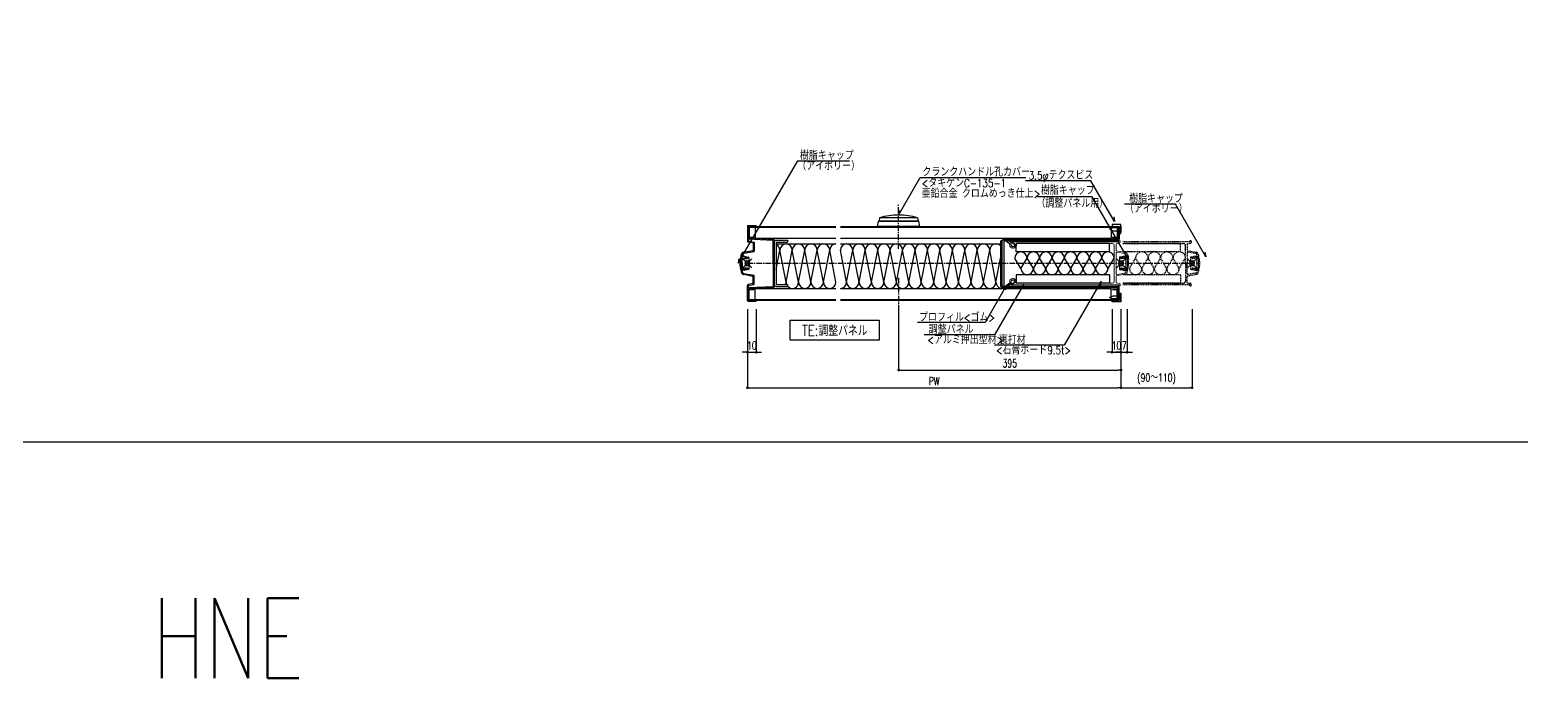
# Model space of a CAD drawing. Extents: x -275225 to 47266, y -41063 to 95295.
# Drawn here: x -228727 to -227050, y -17535 to -16806 of the extents above; entities that cross this region are included whole.
import ezdxf
from ezdxf.enums import TextEntityAlignment as Align

# ---------------------------------------------------------------- set-up
doc = ezdxf.new("R2010")
doc.units = 0
doc.header["$LTSCALE"] = 0.2
doc.header["$PDMODE"] = 99
doc.header["$PDSIZE"] = 5
doc.linetypes.add('CENTER', pattern=[50.8, 31.75, -6.35, 6.35, -6.35])
doc.linetypes.add('HIDDEN', pattern=[9.525, 6.35, -3.175])
for name, color, linetype in [('_P18_製品', 4, 'Continuous'), ('_P18_製品寸法', 9, 'Continuous'), ('_図面枠', 7, 'Continuous'), ('_基準', 1, 'CENTER'), ('_文字', 3, 'Continuous'), ('_製品寸法', 9, 'Continuous'), ('樹脂', 6, 'Continuous')]:
    doc.layers.add(name, color=color, linetype=linetype)
doc.layers.add('_ポイント', color=1, linetype='Continuous', plot=False)
doc.styles.add('OKAMURA', font='SIMPLEX.shx', dxfattribs={"width": 0.7, "bigfont": 'BIGFONT.shx'})
doc.dimstyles.new('OKAMURA-003', dxfattribs={"dimscale": 3, "dimtxt": 3, "dimasz": 1, "dimexe": 0, "dimexo": 3, "dimgap": 1, "dimtad": 1, "dimdec": 3, "dimdsep": 46, "dimtxsty": 'OKAMURA', "dimblk1": 'DOT', "dimblk2": 'DOT', "dimsah": 1, "dimcen": 0, "dimclrd": 9, "dimclre": 9, "dimclrt": 3, "dimadec": 0, "dimazin": 0, "dimtfac": 1, "dimtdec": 3, "dimtix": 1, "dimtmove": 2, "dimatfit": 3, "dimldrblk": 'NONE', "dimfxl": 0, "dimtolj": 1, "dimarcsym": 0})

# ---------------------------------------------------------------- blocks, each defined once
blk = doc.blocks.new('_DOT')
at = {"color": 0, "linetype": 'ByBlock'}
blk.add_line((-0.5, 0), (-1, 0), dxfattribs=at)
at = {"color": 0, "linetype": 'ByBlock', "const_width": 0.5}
blk.add_lwpolyline([(-0.25, 0, 1), (0.25, 0, 1)], format="xyb", close=True, dxfattribs=at)
blk = doc.blocks.new('*D490')
at = {"layer": '_製品寸法', "color": 9, "lineweight": -2, "transparency": 16777216}
for p, q in [((0, -51.5), (0, -100)), ((10, -51.5), (10, -100)), ((-3, -100), (-6, -100)), ((0, -100), (10, -100)), ((13, -100), (16, -100))]:
    blk.add_line(p, q, dxfattribs=at)
at = {"layer": 'Defpoints', "color": 0, "transparency": 16777216}
for p in [(0, -42.5), (10, -42.5), (10, -100)]:
    blk.add_point(p, dxfattribs=at)
at = {"layer": '_製品寸法', "color": 9, "lineweight": -2, "transparency": 16777216, "xscale": 3, "yscale": 3, "zscale": 3}
blk.add_blockref('_DOT', (0, -100), dxfattribs=at)
at = {"layer": '_製品寸法', "color": 9, "lineweight": -2, "transparency": 16777216, "xscale": 3, "yscale": 3, "zscale": 3, "rotation": 180}
blk.add_blockref('_DOT', (10, -100), dxfattribs=at)
at = {"layer": '_製品寸法', "color": 3, "transparency": 16777216, "insert": (5, -92.5), "char_height": 9, "attachment_point": 5, "style": 'OKAMURA'}
blk.add_mtext('\\A1;10', dxfattribs=at)
blk = doc.blocks.new('_None')
blk = doc.blocks.new('*D491')
at = {"layer": '_製品寸法', "color": 9, "lineweight": -2, "transparency": 16777216}
for p, q in [((0, -51.5), (0, -140)), ((420, -51.5), (420, -140)), ((3, -140), (417, -140))]:
    blk.add_line(p, q, dxfattribs=at)
at = {"layer": 'Defpoints', "color": 0, "transparency": 16777216}
for p in [(0, -42.5), (420, -42.5), (420, -140)]:
    blk.add_point(p, dxfattribs=at)
at = {"layer": '_製品寸法', "color": 9, "lineweight": -2, "transparency": 16777216, "xscale": 3, "yscale": 3, "zscale": 3, "rotation": 180}
blk.add_blockref('_DOT', (0, -140), dxfattribs=at)
at = {"layer": '_製品寸法', "color": 9, "lineweight": -2, "transparency": 16777216, "xscale": 3, "yscale": 3, "zscale": 3}
blk.add_blockref('_DOT', (420, -140), dxfattribs=at)
at = {"layer": '_製品寸法', "color": 3, "transparency": 16777216, "insert": (210, -132.5), "char_height": 9, "attachment_point": 5, "style": 'OKAMURA'}
blk.add_mtext('\\A1;PW', dxfattribs=at)
blk = doc.blocks.new('*D492')
at = {"layer": '_製品寸法', "color": 9, "lineweight": -2, "transparency": 16777216}
for p, q in [((420, -51.5), (420, -140)), ((500, -51.5), (500, -140)), ((423, -140), (497, -140))]:
    blk.add_line(p, q, dxfattribs=at)
at = {"layer": 'Defpoints', "color": 0, "transparency": 16777216}
for p in [(420, -42.5), (500, -42.5), (500, -140)]:
    blk.add_point(p, dxfattribs=at)
at = {"layer": '_製品寸法', "color": 9, "lineweight": -2, "transparency": 16777216, "xscale": 3, "yscale": 3, "zscale": 3, "rotation": 180}
blk.add_blockref('_DOT', (420, -140), dxfattribs=at)
at = {"layer": '_製品寸法', "color": 9, "lineweight": -2, "transparency": 16777216, "xscale": 3, "yscale": 3, "zscale": 3}
blk.add_blockref('_DOT', (500, -140), dxfattribs=at)
at = {"layer": '_製品寸法', "color": 3, "transparency": 16777216, "insert": (460, -130.1), "char_height": 9, "attachment_point": 5, "style": 'OKAMURA'}
blk.add_mtext('\\A1;(90～110)', dxfattribs=at)
blk = doc.blocks.new('*D493')
at = {"layer": '_製品寸法', "color": 9, "lineweight": -2, "transparency": 16777216}
for p, q in [((170, -51.5), (170, -120)), ((420, -51.5), (420, -120)), ((173, -120), (417, -120))]:
    blk.add_line(p, q, dxfattribs=at)
at = {"layer": 'Defpoints', "color": 0, "transparency": 16777216}
for p in [(170, -42.5), (420, -42.5), (420, -120)]:
    blk.add_point(p, dxfattribs=at)
at = {"layer": '_製品寸法', "color": 9, "lineweight": -2, "transparency": 16777216, "xscale": 3, "yscale": 3, "zscale": 3, "rotation": 180}
blk.add_blockref('_DOT', (170, -120), dxfattribs=at)
at = {"layer": '_製品寸法', "color": 9, "lineweight": -2, "transparency": 16777216, "xscale": 3, "yscale": 3, "zscale": 3}
blk.add_blockref('_DOT', (420, -120), dxfattribs=at)
at = {"layer": '_製品寸法', "color": 3, "transparency": 16777216, "insert": (295, -112.5), "char_height": 9, "attachment_point": 5, "style": 'OKAMURA'}
blk.add_mtext('\\A1;395', dxfattribs=at)
blk = doc.blocks.new('*D494')
at = {"layer": '_製品寸法', "color": 9, "lineweight": -2, "transparency": 16777216}
for p, q in [((410, -51.5), (410, -100)), ((420, -51.5), (420, -100)), ((407, -100), (404, -100)), ((410, -100), (420, -100)), ((423, -100), (426, -100))]:
    blk.add_line(p, q, dxfattribs=at)
at = {"layer": 'Defpoints', "color": 0, "transparency": 16777216}
for p in [(410, -42.5), (420, -42.5), (420, -100)]:
    blk.add_point(p, dxfattribs=at)
at = {"layer": '_製品寸法', "color": 9, "lineweight": -2, "transparency": 16777216, "xscale": 3, "yscale": 3, "zscale": 3}
blk.add_blockref('_DOT', (410, -100), dxfattribs=at)
at = {"layer": '_製品寸法', "color": 9, "lineweight": -2, "transparency": 16777216, "xscale": 3, "yscale": 3, "zscale": 3, "rotation": 180}
blk.add_blockref('_DOT', (420, -100), dxfattribs=at)
at = {"layer": '_製品寸法', "color": 3, "transparency": 16777216, "insert": (415, -92.5), "char_height": 9, "attachment_point": 5, "style": 'OKAMURA'}
blk.add_mtext('\\A1;10', dxfattribs=at)
blk = doc.blocks.new('*D495')
at = {"layer": '_製品寸法', "color": 9, "lineweight": -2, "transparency": 16777216}
for p, q in [((420, -51.5), (420, -100)), ((427, -51.5), (427, -100)), ((417, -100), (414, -100)), ((420, -100), (427, -100)), ((430, -100), (433, -100))]:
    blk.add_line(p, q, dxfattribs=at)
at = {"layer": 'Defpoints', "color": 0, "transparency": 16777216}
for p in [(420, -42.5), (427, -42.5), (427, -100)]:
    blk.add_point(p, dxfattribs=at)
at = {"layer": '_製品寸法', "color": 9, "lineweight": -2, "transparency": 16777216, "xscale": 3, "yscale": 3, "zscale": 3}
blk.add_blockref('_DOT', (420, -100), dxfattribs=at)
at = {"layer": '_製品寸法', "color": 9, "lineweight": -2, "transparency": 16777216, "xscale": 3, "yscale": 3, "zscale": 3, "rotation": 180}
blk.add_blockref('_DOT', (427, -100), dxfattribs=at)
at = {"layer": '_製品寸法', "color": 3, "transparency": 16777216, "insert": (423.5, -92.5), "char_height": 9, "attachment_point": 5, "style": 'OKAMURA'}
blk.add_mtext('\\A1;7', dxfattribs=at)
blk = doc.blocks.new('SS_BASE_TE_826_SAU')
blk.add_line((0, 0), (0, 0))
at = {"layer": '_P18_製品'}
for p, q in [((148.6, 51.3), (148, 47.8)), ((191.4, 51.3), (148.6, 51.3)), ((191.4, 51.3), (192, 47.8)), ((0, 42), (0.5, 42.5)), ((0, 42), (0, 24.8)), ((0.5, 42.5), (9.7, 42.5)), ((1.2, 41), (1.2, 28.8)), ((1.2, 40.7), (1.2, 29.4)), ((9.7, 41.3), (1.5, 41.3)), ((1.8, 41.3), (99.5, 41.3)), ((1.8, 40.7), (1.8, 29.4)), ((1.8, 40.7), (99.5, 40.7)), ((8.7, 40.7), (8.7, 28.2)), ((10, 42.2), (10, 41.6)), ((104.5, 41.3), (415.8, 41.3)), ((104.5, 40.7), (415.8, 40.7)), ((147.1, 47.3), (146, 41.3)), ((194, 41.3), (146, 41.3)), ((147.1, 47.3), (192.9, 47.3)), ((148, 47.8), (192, 47.8)), ((148, 47.3), (148, 47.8)), ((192, 47.3), (192, 47.8)), ((194, 41.3), (192.9, 47.3)), ((408.9, 40.7), (408.9, 28.2)), ((420, 43.5), (410, 43.5)), ((410, 43.5), (410, 41.5)), ((410, 41.5), (418, 41.5)), ((415.8, 40.7), (415.8, 29.4)), ((416.4, 40.7), (416.4, 29.4)), ((416.4, 40.5), (416.4, 27.2)), ((416.4, 40.5), (418, 40.5)), ((418, 40.3), (420, 42.3)), ((418, 33.5), (418, 41.5)), ((418, 40.5), (418, 27.2)), ((418, 36.3), (420, 34.3)), ((420, 33.5), (420, 43.5)), ((0, 27.4), (28.5, 26.1)), ((6.3, 22.9), (0.8, 23.9)), ((1.2, 27), (1.2, 25.3)), ((1.4, 25), (7.5, 23.9)), ((1.5, 28.5), (29.7, 27.3)), ((1.8, 29.4), (7.2, 29.4)), ((1.8, 28.8), (7.2, 28.8)), ((6.5, 22.6), (6.5, 14.6)), ((7.2, 29.4), (7.2, 28.8)), ((7.7, 23.6), (7.7, 13.6)), ((8.7, 28.2), (99.5, 28.2)), ((11, 28.1), (11, 26.9)), ((28.8, 0), (28.8, 25.8)), ((30, 0.3), (30, 27)), ((30, 23.7), (30, -23.7)), ((32.3, 26), (45, 26)), ((32.3, 23.7), (45, 23.7)), ((32.3, 23.7), (32.3, -23.7)), ((45, 26), (45, 23.7)), ((104.5, 28.2), (408.9, 28.2)), ((285, -25.7), (285, 25.4)), ((286.6, 25.4), (285, 25.4)), ((286.6, -25.7), (286.6, 25.6)), ((288.2, 27.2), (416.4, 27.2)), ((288.2, 25.6), (416.4, 25.6)), ((288.2, 25.6), (288.2, -25.7)), ((289.6, 26.2), (296.3, 21.1)), ((297.4, 22.7), (290.3, 27.2)), ((302, 22.2), (302, 19.8)), ((302, 12.8), (302, 22.2)), ((407, 22.2), (302, 22.2)), ((407, 12.8), (407, 22.2)), ((410.4, 29.4), (410.4, 28.8)), ((410.4, 29.4), (415.8, 29.4)), ((410.4, 28.8), (415.8, 28.8)), ((418, 33.5), (420, 33.5)), ((-7, 0.3), (-7, 9.5)), ((-6.7, 0), (-7, 0.3)), ((-6.7, 0), (-7, -0.3)), ((-5.8, 0), (-5.8, 9.5)), ((-5.8, 0), (-5.8, -9.5)), ((-4.5, 12.4), (6.3, 14.3)), ((-4.3, 11.3), (7.5, 13.3)), ((28.8, 0), (28.8, -25.8)), ((29.7, 0), (30, 0.3)), ((29.7, 0), (30, -0.3)), ((407, 12.8), (302, 12.8)), ((-7, -0.3), (-7, -9.5)), ((-4.5, -12.4), (6.3, -14.3)), ((-4.3, -11.3), (7.5, -13.3)), ((6.5, -22.6), (6.5, -14.6)), ((7.7, -23.6), (7.7, -13.6)), ((30, -0.3), (30, -27)), ((302, -12.8), (302, -22.2)), ((407, -12.8), (302, -12.8)), ((407, -12.8), (407, -22.2)), ((0, -42), (0, -24.8)), ((0, -27.4), (28.5, -26.1)), ((6.3, -22.9), (0.8, -23.9)), ((1.2, -27), (1.2, -25.3)), ((1.2, -41), (1.2, -28.8)), ((1.2, -40.7), (1.2, -29.4)), ((1.4, -25), (7.5, -23.9)), ((1.5, -28.5), (29.7, -27.3)), ((1.8, -28.8), (7.2, -28.8)), ((1.8, -40.7), (1.8, -29.4)), ((1.8, -29.4), (7.2, -29.4)), ((7.2, -29.4), (7.2, -28.8)), ((8.7, -40.7), (8.7, -28.2)), ((8.7, -28.2), (99.5, -28.2)), ((11, -26.9), (11, -28.1)), ((32.3, -23.7), (45, -23.7)), ((32.3, -26), (45, -26)), ((45, -23.7), (45, -26)), ((104.5, -28.2), (408.9, -28.2)), ((286.6, -25.7), (416.4, -25.7)), ((416.4, -27.3), (286.6, -27.3)), ((289.6, -26.2), (296.3, -21.1)), ((297.4, -22.7), (290.3, -27.2)), ((302, -22.2), (302, -19.8)), ((407, -22.2), (302, -22.2)), ((408.9, -40.7), (408.9, -28.2)), ((410.4, -29.4), (410.4, -28.8)), ((410.4, -28.8), (415.8, -28.8)), ((410.4, -29.4), (415.8, -29.4)), ((415.8, -40.7), (415.8, -29.4)), ((416.4, -40.5), (416.4, -27.3)), ((416.4, -40.7), (416.4, -29.4)), ((418, -40.5), (418, -27.3)), ((418, -33.5), (420, -33.5)), ((418, -33.5), (418, -41.5)), ((420, -33.5), (420, -43.5)), ((0, -42), (0.5, -42.5)), ((0.5, -42.5), (9.7, -42.5)), ((9.7, -41.3), (1.5, -41.3)), ((1.8, -40.7), (99.5, -40.7)), ((1.8, -41.3), (99.5, -41.3)), ((10, -42.2), (10, -41.6)), ((104.5, -40.7), (415.8, -40.7)), ((104.5, -41.3), (415.8, -41.3)), ((410, -41.5), (418, -41.5)), ((410, -43.5), (410, -41.5)), ((420, -43.5), (410, -43.5)), ((416.4, -40.5), (418, -40.5)), ((418, -36.3), (420, -34.3)), ((418, -40.3), (420, -42.3))]:
    blk.add_line(p, q, dxfattribs=at)
at = {"layer": '_P18_製品', "color": 6}
for p, q in [((32.3, 21.8), (99.5, 21.8)), ((104.5, 21.8), (285, 21.8)), ((32.3, -6.8), (36.5, 14.8)), ((43.5, -21.2), (36.5, 14.8)), ((43.5, -21.2), (50.5, 14.8)), ((57.5, -21.2), (50.5, 14.8)), ((57.5, -21.2), (64.5, 14.8)), ((71.5, -21.2), (64.5, 14.8)), ((71.5, -21.2), (78.5, 14.8)), ((85.5, -21.2), (78.5, 14.8)), ((85.5, -21.2), (92.5, 14.8)), ((99.5, -21.2), (92.5, 14.8)), ((111.5, -21.2), (104.5, 14.8)), ((111.5, -21.2), (118.5, 14.8)), ((125.5, -21.2), (118.5, 14.8)), ((125.5, -21.2), (132.5, 14.8)), ((139.5, -21.2), (132.5, 14.8)), ((139.5, -21.2), (146.5, 14.8)), ((153.5, -21.2), (146.5, 14.8)), ((153.5, -21.2), (160.5, 14.8)), ((167.5, -21.2), (160.5, 14.8)), ((167.5, -21.2), (174.5, 14.8)), ((181.5, -21.2), (174.5, 14.8)), ((181.5, -21.2), (188.5, 14.8)), ((195.5, -21.2), (188.5, 14.8)), ((195.5, -21.2), (202.5, 14.8)), ((209.5, -21.2), (202.5, 14.8)), ((209.5, -21.2), (216.5, 14.8)), ((223.5, -21.2), (216.5, 14.8)), ((223.5, -21.2), (230.5, 14.8)), ((237.5, -21.2), (230.5, 14.8)), ((237.5, -21.2), (244.5, 14.8)), ((251.5, -21.2), (244.5, 14.8)), ((251.5, -21.2), (258.5, 14.8)), ((265.5, -21.2), (258.5, 14.8)), ((265.5, -21.2), (272.5, 14.8)), ((279.5, -21.2), (272.5, 14.8)), ((279.5, -21.2), (285, 7.1)), ((307.5, -5.8), (300.5, 5.8)), ((307.5, -5.8), (314.5, 5.8)), ((321.5, -5.8), (314.5, 5.8)), ((321.5, -5.8), (328.5, 5.8)), ((335.5, -5.8), (328.5, 5.8)), ((335.5, -5.8), (342.5, 5.8)), ((349.5, -5.8), (342.5, 5.8)), ((349.5, -5.8), (356.5, 5.8)), ((363.5, -5.8), (356.5, 5.8)), ((363.5, -5.8), (370.5, 5.8)), ((377.5, -5.8), (370.5, 5.8)), ((377.5, -5.8), (384.5, 5.8)), ((391.5, -5.8), (384.5, 5.8)), ((391.5, -5.8), (398.5, 5.8)), ((405.5, -5.8), (398.5, 5.8)), ((405.5, -5.8), (412.5, 5.8))]:
    blk.add_line(p, q, dxfattribs=at)
at = {"layer": '_P18_製品', "lineweight": 15}
for p, q in [((295, 20.2), (295, 20.2)), ((295.7, 21), (295.7, 21)), ((296.5, 20.2), (296.5, 20.2)), ((297, 23.5), (297, 23.5)), ((297.7, 22.8), (299, 22.8)), ((298, 24.2), (417.2, 24.2)), ((298, 18.8), (299, 18.8)), ((298, 17.2), (299, 17.2)), ((300.5, 20.2), (300.5, 21.2)), ((302, 22.2), (410.5, 22.2)), ((302, 20.2), (302, 22.2)), ((412.5, 20.2), (412.5, -20.2)), ((414.5, 22), (418.2, 22.6)), ((414.5, 22), (414.5, 14.2)), ((417.5, 24.9), (417.5, 24.5)), ((417.8, 25.2), (418.7, 25.2)), ((419, 24.9), (419, 23.6)), ((414.5, 0.3), (414.2, 0)), ((414.2, 0), (414.5, -0.3)), ((424.5, 12.4), (414.5, 14.2)), ((414.5, 11.5), (414.5, 0.3)), ((424.3, 11), (415.7, 12.5)), ((425.5, -9.5), (425.5, 9.5)), ((426.7, 0), (427, 0.3)), ((426.7, 0), (427, -0.3)), ((427, 9.5), (427, 0.3)), ((414.5, -0.3), (414.5, -11.5)), ((424.5, -12.4), (414.5, -14.2)), ((414.5, -22), (414.5, -14.2)), ((415.7, -12.5), (424.3, -11)), ((427, -9.5), (427, -0.3)), ((295, -20.2), (295, -20.2)), ((295.7, -21), (295.7, -21)), ((296.5, -20.2), (296.5, -20.2)), ((297, -23.5), (297, -23.5)), ((297.7, -22.8), (299, -22.8)), ((297.7, -24.2), (417.2, -24.2)), ((298, -17.2), (299, -17.2)), ((298, -18.8), (299, -18.8)), ((300.5, -20.2), (300.5, -21.2)), ((302, -20.2), (302, -22.2)), ((302, -22.2), (410.5, -22.2)), ((414.5, -22), (418.2, -22.6)), ((417.5, -25), (417.5, -24.6)), ((417.8, -25.2), (418.7, -25.2)), ((419, -25), (419, -23.6))]:
    blk.add_line(p, q, dxfattribs=at)
at = {"layer": '_P18_製品', "color": 6, "linetype": 'HIDDEN'}
for p, q in [((497.2, 24.2), (422, 24.2)), ((422, 22.2), (490.5, 22.2)), ((487, 22.2), (422, 22.2)), ((487, 12.8), (487, 22.2)), ((492.5, 0), (492.5, 20.2)), ((494.5, 22), (498.2, 22.6)), ((494.5, 22), (494.5, 14.3)), ((497.5, 24.9), (497.5, 24.5)), ((498.7, 25.2), (497.8, 25.2)), ((499, 24.9), (499, 23.6)), ((487, 12.8), (422, 12.8)), ((429.5, -5.8), (436.5, 5.8)), ((443.5, -5.8), (436.5, 5.8)), ((443.5, -5.8), (450.5, 5.8)), ((457.5, -5.8), (450.5, 5.8)), ((457.5, -5.8), (464.5, 5.8)), ((471.5, -5.8), (464.5, 5.8)), ((471.5, -5.8), (478.5, 5.8)), ((485.5, -5.8), (478.5, 5.8)), ((485.5, -5.8), (492.5, 5.8)), ((492.5, 0), (492.5, -20.2)), ((494.5, 14.2), (504.5, 12.4)), ((494.5, 11.5), (494.5, 0.3)), ((504.3, 11), (495.7, 12.5)), ((498.3, 6.5), (498.3, -6.5)), ((500, 7), (498.8, 7)), ((503.8, 8.1), (500, 7)), ((503.8, 7.4), (500, 6.3)), ((500, 6.3), (500, 7)), ((500, 5.9), (500, 6.3)), ((507, 5.4), (500.5, 5.4)), ((503.8, 8.1), (505.4, 8.1)), ((503.8, 7.4), (505.4, 7.4)), ((505.4, 8.1), (505.4, 7.6)), ((505.4, 7.6), (505.4, 6.9)), ((505.4, 7.6), (506.2, 7.6)), ((505.4, 6.9), (506.2, 6.9)), ((505.5, 0), (505.5, 9.5)), ((506.2, 7.6), (506.2, 7.1)), ((506.2, 7.1), (506.2, 6.4)), ((506.2, 7.1), (506.5, 7.1)), ((506.2, 6.4), (506.5, 6.4)), ((506.5, 7.1), (506.5, 5.4)), ((507, 9.5), (507, -9.5)), ((507, 0.3), (507, 8.3)), ((487, -12.8), (422, -12.8)), ((487, -12.8), (487, -22.2)), ((494.5, -11.5), (494.5, -0.3)), ((494.5, -14.2), (504.5, -12.4)), ((494.5, -22), (494.5, -14.3)), ((504.3, -11), (495.7, -12.5)), ((498.8, -7), (500, -7)), ((500, -5.9), (500, -6.3)), ((500, -6.3), (500, -7)), ((500, -6.3), (503.8, -7.4)), ((500, -7), (503.8, -8.1)), ((500.5, -5.4), (507, -5.4)), ((503.8, -6.9), (504.6, -6.9)), ((503.8, -7.6), (503.8, -6.9)), ((503.8, -7.6), (504.6, -7.6)), ((503.8, -8.1), (503.8, -7.6)), ((504.6, -6.4), (506.5, -6.4)), ((504.6, -6.4), (504.6, -7.1)), ((504.6, -7.1), (506.5, -7.1)), ((504.6, -7.6), (504.6, -7.1)), ((505.5, 0), (505.5, -9.5)), ((506.5, -7.1), (506.5, -5.4)), ((507, -0.3), (507, -8.4)), ((487, -22.2), (422, -22.2)), ((422, -22.2), (490.5, -22.2)), ((497.2, -24.2), (422, -24.2)), ((494.5, -22), (498.2, -22.6)), ((497.5, -25), (497.5, -24.6)), ((498.7, -25.2), (497.8, -25.2)), ((499, -25), (499, -23.6))]:
    blk.add_line(p, q, dxfattribs=at)
at = {"layer": '_P18_製品', "color": 6, "linetype": 'HIDDEN', "lineweight": 15}
for p, q in [((494.5, 0.3), (494.2, 0)), ((494.2, 0), (494.5, -0.3)), ((506.7, 0), (507, 0.3)), ((506.7, 0), (507, -0.3))]:
    blk.add_line(p, q, dxfattribs=at)
at = {"layer": '_P18_製品', "color": 6}
for points in [[(418, 36.5), (418, 40), (411.2, 40), (407, 38.3), (411.2, 36.5)], [(419.7, 34.8), (419.7, 41.8), (418, 40), (418, 36.5)], [(419.7, 41.8), (419.7, 34.8), (420, 34.8), (420, 41.8)], [(418, -36.6), (418, -40.1), (411.2, -40.1), (407, -38.3), (411.2, -36.6)], [(419.7, -34.8), (419.7, -41.8), (418, -40.1), (418, -36.6)], [(419.7, -41.8), (419.7, -34.8), (420, -34.8), (420, -41.8)]]:
    blk.add_lwpolyline(points, close=True, dxfattribs=at)
at = {"layer": '_P18_製品'}
for centre, radius, start, end in [((170, -23.4), 77.7, 74.0271, 105.9728), ((1.5, 41), 0.3, 89.9989, 180.0003), ((1.8, 40.7), 0.6, 89.9994, 180.0002), ((9.7, 42.2), 0.3, 359.9978, 89.9885), ((9.7, 41.6), 0.3, 269.9991, 0.0044), ((415.8, 40.7), 0.6, 360, 90.0001), ((1, 24.8), 1, 179.9972, 260.0014), ((1.8, 29.4), 0.6, 180, 270), ((1.5, 28.8), 0.3, 179.9998, 267.492), ((1.5, 27), 0.3, 87.492, 179.9999), ((1.5, 25.3), 0.3, 179.9999, 259.9999), ((6.2, 22.6), 0.3, 0.0079, 79.9936), ((7.4, 23.6), 0.3, 0, 79.9999), ((28.5, 25.8), 0.3, 0, 87.492), ((29.7, 27), 0.3, 359.9999, 87.492), ((32.3, 23.7), 2.3, 90, 180), ((288.2, 25.6), 1.6, 90, 180), ((290, 26.7), 0.6, 55.0004, 235.0004), ((296, 20.7), 0.5, 1.6298, 53.193), ((298.5, 20.8), 2, 181.6299, 108.3705), ((297.7, 23.5), 0.75, 90, 270), ((297.7, 23.1), 0.5, 236.81, 288.3719), ((415.8, 29.4), 0.6, 270, 0), ((416.4, 27.2), 1.6, 270, 0), ((-4, 9.5), 3, 100, 180), ((-4, 9.5), 1.8, 100, 180), ((6.2, 14.6), 0.3, 280.0035, 359.9997), ((7.4, 13.6), 0.3, 280.0001, 0), ((-4, -9.5), 3, 180, 260), ((-4, -9.5), 1.8, 180, 260), ((6.2, -14.6), 0.3, 0.0003, 79.9965), ((7.4, -13.6), 0.3, 0, 79.9999), ((1, -24.8), 1, 99.9986, 180.0028), ((1.5, -25.3), 0.3, 100.0001, 180.0001), ((1.5, -27), 0.3, 180.0001, 272.508), ((1.5, -28.8), 0.3, 92.508, 180.0002), ((1.8, -29.4), 0.6, 90, 180), ((6.2, -22.6), 0.3, 280.0072, 359.6488), ((7.4, -23.6), 0.3, 280.0001, 0), ((28.5, -25.8), 0.3, 272.508, 0), ((29.7, -27), 0.3, 272.508, 0.0001), ((32.3, -23.7), 2.3, 180, 270), ((286.6, -25.7), 1.6, 180, 270), ((290, -26.7), 0.6, 124.9996, 304.9996), ((296, -20.7), 0.5, 306.807, 358.3702), ((298.5, -20.7), 2, 251.6295, 178.3701), ((297.7, -23.5), 0.75, 90, 270), ((297.7, -23.1), 0.5, 71.6281, 123.19), ((415.8, -29.4), 0.6, 0, 90), ((416.4, -27.3), 1.6, 0, 90), ((1.8, -40.7), 0.6, 179.9998, 270.0006), ((1.5, -41), 0.3, 179.9997, 270.0011), ((9.7, -41.6), 0.3, 359.9956, 90.0009), ((9.7, -42.2), 0.3, 270.0115, 0.0022), ((415.8, -40.7), 0.6, 269.9999, 0)]:
    blk.add_arc(centre, radius, start, end, dxfattribs=at)
at = {"layer": '_P18_製品', "color": 6}
for centre, start, end in [((29.5, 14.8), 0, 66.422), ((43.5, 14.8), 0, 180), ((57.5, 14.8), 0, 180), ((71.5, 14.8), 0, 180), ((85.5, 14.8), 0, 180), ((99.5, 14.8), 90, 180), ((111.5, 14.8), 0, 180), ((125.5, 14.8), 0, 180), ((139.5, 14.8), 0, 180), ((153.5, 14.8), 0, 180), ((167.5, 14.8), 0, 180), ((181.5, 14.8), 0, 180), ((195.5, 14.8), 0, 180), ((209.5, 14.8), 0, 180), ((223.5, 14.8), 0, 180), ((237.5, 14.8), 0, 180), ((251.5, 14.8), 0, 180), ((265.5, 14.8), 0, 180), ((279.5, 14.8), 38.2145, 180), ((307.5, 5.8), 0, 180), ((321.5, 5.8), 0, 180), ((335.5, 5.8), 0, 180), ((349.5, 5.8), 0, 180), ((363.5, 5.8), 0, 180), ((377.5, 5.8), 0, 180), ((391.5, 5.8), 0, 180), ((405.5, 5.8), 0, 180), ((314.5, -5.8), 180, 0), ((328.5, -5.8), 180, 0), ((342.5, -5.8), 180, 0), ((356.5, -5.8), 180, 0), ((370.5, -5.8), 180, 0), ((384.5, -5.8), 180, 0), ((398.5, -5.8), 180, 0), ((36.5, -21.2), 339.0752, 0), ((50.5, -21.2), 180, 200.9248), ((50.5, -21.2), 218.213, 0), ((64.5, -21.2), 180, 0), ((78.5, -21.2), 180, 0), ((92.5, -21.2), 180, 0), ((104.5, -21.2), 270, 0), ((118.5, -21.2), 180, 0), ((132.5, -21.2), 180, 0), ((146.5, -21.2), 180, 0), ((160.5, -21.2), 180, 0), ((174.5, -21.2), 180, 0), ((188.5, -21.2), 180, 0), ((202.5, -21.2), 180, 0), ((216.5, -21.2), 180, 0), ((230.5, -21.2), 180, 0), ((244.5, -21.2), 180, 0), ((258.5, -21.2), 180, 0), ((272.5, -21.2), 180, 0), ((286.5, -21.2), 180, 257.6259)]:
    blk.add_arc(centre, 7, start, end, dxfattribs=at)
at = {"layer": '_P18_製品', "lineweight": 15}
for centre, radius, start, end in [((295.7, 20.2), 0.75, 0, 180), ((298, 20.2), 3, 180, 270), ((298, 20.2), 1.5, 180, 270), ((299, 21.2), 1.5, 0, 90), ((299, 20.2), 3, 270, 0), ((299, 20.2), 1.5, 270, 0), ((410.5, 20.2), 2, 0, 90), ((417.2, 24.5), 0.3, 270, 0), ((417.8, 24.9), 0.3, 90, 180), ((418, 23.6), 1, 280, 0), ((418.7, 24.9), 0.3, 0, 90), ((415.5, 11.5), 1, 80.0182, 180), ((424, 9.5), 1.5, 0, 80.0182), ((424, 9.5), 3, 0, 80.0182), ((415.5, -11.5), 1, 180, 279.9818), ((424, -9.5), 1.5, 279.9818, 0), ((424, -9.5), 3, 279.9818, 0), ((298, -20.2), 3, 90, 180), ((295.7, -20.2), 0.75, 180, 0), ((298, -20.2), 1.5, 90, 180), ((299, -20.2), 3, 0, 90), ((299, -20.2), 1.5, 0, 90), ((299, -21.2), 1.5, 270, 0), ((410.5, -20.2), 2, 270, 0), ((417.2, -24.6), 0.3, 0, 90), ((417.8, -25), 0.3, 180, 270), ((418, -23.6), 1, 0, 80), ((418.7, -25), 0.3, 270, 0)]:
    blk.add_arc(centre, radius, start, end, dxfattribs=at)
at = {"layer": '_P18_製品', "color": 6, "linetype": 'HIDDEN'}
for centre, radius, start, end in [((490.5, 20.2), 2, 0, 90), ((497.2, 24.5), 0.3, 270, 0), ((497.8, 24.9), 0.3, 90, 180), ((498, 23.6), 1, 279.9963, 0), ((498.7, 24.9), 0.3, 0, 90), ((443.5, 5.8), 7, 0, 180), ((457.5, 5.8), 7, 0, 180), ((471.5, 5.8), 7, 0, 180), ((485.5, 5.8), 7, 0, 180), ((495.5, 11.5), 1, 79.9967, 180), ((498.8, 6.5), 0.5, 90, 180), ((500.5, 5.9), 0.5, 180, 270), ((504, 9.5), 1.5, 0, 79.9999), ((504, 9.5), 3, 0, 79.9995), ((486, 0), 22.6, 338.3053, 21.6947), ((436.5, -5.8), 7, 180, 0), ((450.5, -5.8), 7, 180, 0), ((464.5, -5.8), 7, 180, 0), ((478.5, -5.8), 7, 180, 0), ((495.5, -11.5), 1, 180, 280.0005), ((498.8, -6.5), 0.5, 180, 270), ((500.5, -5.9), 0.5, 90, 180), ((504, -9.5), 1.5, 280.001, 0), ((504, -9.5), 3, 280.001, 0), ((490.5, -20.2), 2, 270, 0), ((497.2, -24.6), 0.3, 0, 90), ((497.8, -25), 0.3, 180, 270), ((498, -23.6), 1, 0, 79.9995), ((498.7, -25), 0.3, 270, 0)]:
    blk.add_arc(centre, radius, start, end, dxfattribs=at)
at = {"layer": '_ポイント'}
for p in [(0, 0), (420, 0), (500, 0)]:
    blk.add_point(p, dxfattribs=at)
at = {"layer": '_基準'}
for p, q in [((170, 16.2), (170, 66.4)), ((0, 0), (500, 0)), ((170, -16.2), (170, -66.4))]:
    blk.add_line(p, q, dxfattribs=at)
at = {"layer": '樹脂'}
for p, q in [((-7, 8.3), (-7, -8.4)), ((-7, 5.4), (-0.5, 5.4)), ((-6.5, 7.1), (-6.5, 5.4)), ((-6.2, 7.1), (-6.5, 7.1)), ((-6.2, 6.4), (-6.5, 6.4)), ((-6.2, 7.6), (-6.2, 7.1)), ((-5.4, 7.6), (-6.2, 7.6)), ((-6.2, 7.1), (-6.2, 6.4)), ((-5.4, 6.9), (-6.2, 6.9)), ((-3.8, 8.1), (-5.4, 8.1)), ((-5.4, 8.1), (-5.4, 7.6)), ((-5.4, 7.6), (-5.4, 6.9)), ((-3.8, 7.4), (-5.4, 7.4)), ((-3.8, 8.1), (0, 7)), ((-3.8, 7.4), (0, 6.3)), ((0, 6.3), (0, 7)), ((0, 7), (1.2, 7)), ((0, 5.9), (0, 6.3)), ((1.7, 6.5), (1.7, -6.5)), ((418.3, 6.5), (418.3, -6.5)), ((420, 7), (418.8, 7)), ((423.8, 8.1), (420, 7)), ((423.8, 7.4), (420, 6.3)), ((420, 6.3), (420, 7)), ((420, 5.9), (420, 6.3)), ((427, 5.4), (420.5, 5.4)), ((423.8, 8.1), (425.4, 8.1)), ((423.8, 7.4), (425.4, 7.4)), ((425.4, 8.1), (425.4, 7.6)), ((425.4, 7.6), (425.4, 6.9)), ((425.4, 7.6), (426.2, 7.6)), ((425.4, 6.9), (426.2, 6.9)), ((426.2, 7.6), (426.2, 7.1)), ((426.2, 7.1), (426.2, 6.4)), ((426.2, 7.1), (426.5, 7.1)), ((426.2, 6.4), (426.5, 6.4)), ((426.5, 7.1), (426.5, 5.4)), ((427, 8.3), (427, -8.4)), ((-0.5, -5.4), (-7, -5.4)), ((-6.5, -7.1), (-6.5, -5.4)), ((-4.6, -6.4), (-6.5, -6.4)), ((-4.6, -7.1), (-6.5, -7.1)), ((-4.6, -6.4), (-4.6, -7.1)), ((-3.8, -6.9), (-4.6, -6.9)), ((-4.6, -7.6), (-4.6, -7.1)), ((-3.8, -7.6), (-4.6, -7.6)), ((0, -6.3), (-3.8, -7.4)), ((-3.8, -7.6), (-3.8, -6.9)), ((0, -7), (-3.8, -8.1)), ((-3.8, -8.1), (-3.8, -7.6)), ((0, -5.9), (0, -6.3)), ((0, -6.3), (0, -7)), ((1.2, -7), (0, -7)), ((418.8, -7), (420, -7)), ((420, -5.9), (420, -6.3)), ((420, -6.3), (420, -7)), ((420, -6.3), (423.8, -7.4)), ((420, -7), (423.8, -8.1)), ((420.5, -5.4), (427, -5.4)), ((423.8, -6.9), (424.6, -6.9)), ((423.8, -7.6), (423.8, -6.9)), ((423.8, -7.6), (424.6, -7.6)), ((423.8, -8.1), (423.8, -7.6)), ((424.6, -6.4), (426.5, -6.4)), ((424.6, -6.4), (424.6, -7.1)), ((424.6, -7.1), (426.5, -7.1)), ((424.6, -7.6), (424.6, -7.1)), ((426.5, -7.1), (426.5, -5.4))]:
    blk.add_line(p, q, dxfattribs=at)
for centre, radius, start, end in [((14, 0), 22.6, 158.3053, 201.6947), ((-0.5, 5.9), 0.5, 270, 0), ((1.2, 6.5), 0.5, 0, 90), ((418.8, 6.5), 0.5, 90, 180), ((420.5, 5.9), 0.5, 180, 270), ((406, 0), 22.6, 338.3053, 21.6947), ((-0.5, -5.9), 0.5, 0, 90), ((1.2, -6.5), 0.5, 270, 0), ((418.8, -6.5), 0.5, 180, 270), ((420.5, -5.9), 0.5, 90, 180)]:
    blk.add_arc(centre, radius, start, end, dxfattribs=at)
blk = doc.blocks.new('*U489')
at = {"layer": '_文字', "color": 9}
for points in [[(-9.5375, 5.2401), (-10.4615, 0), (56.7309, 115.1638), (114.831, 115.1638)], [(170.9239, 59.5396), (170, 54.3001), (194.4315, 96.5728), (312.8712, 96.5728)], [(411.8537, 52.1174), (412.7776, 46.8774), (386.2509, 92.8231), (312.8146, 92.8231)], [(427.6188, 9.4542), (428.5427, 4.2142), (387.5897, 74.6398), (326.1623, 74.6398)], [(514.3503, 12.4452), (515.2743, 7.2051), (481.5077, 66.5303), (424.063, 66.5303)], [(290.5578, -29.8164), (291.4817, -24.5764), (267.1422, -66.7215), (191.3283, -66.7215)], [(309.6917, -28.7885), (310.6157, -23.5486), (277.7903, -80.3226), (198.6247, -80.3226)], [(396.9299, -25.2835), (397.8539, -20.0435), (356.2382, -92.1264), (277.8058, -92.1264)]]:
    blk.add_lwpolyline(points, dxfattribs=at)
at = {"layer": '_文字'}
blk.add_lwpolyline([(48.2325, -86.3266), (48.2325, -63.8266), (148.2325, -63.8266), (148.2325, -86.3266)], close=True, dxfattribs=at)
blk.add_blockref('SS_BASE_TE_826_SAU', (0, 0))
at = {"layer": '_文字', "style": 'OKAMURA', "width": 0.8}
for s, p in [('樹脂キャップ', (59.0441, 116.5789)), ('（アイボリー）', (56.0753, 104.7086)), ('クランクハンドル孔カバー', (196.7345, 97.9168)), ('3.5φテクスビス', (316.3231, 94.3428)), ('<タキゲンC-135-1 ', (195.8781, 85.6886)), ('樹脂キャップ', (330.0055, 77.2679)), ('亜鉛合金 クロムめっき仕上>', (195.8781, 73.7415)), ('（調整パネル用）', (324.9847, 62.7659)), ('樹脂キャップ', (429.1781, 68.0357)), ('（アイボリー）', (424.3641, 56.6981)), ('プロフィル<ゴム> ', (192.9864, -65.4489)), ('<アルミ押出型材> ', (202.2928, -90.7086)), ('調整パネル ', (203.8557, -79.09)), ('裏打材 ', (282.7032, -90.8649)), ('<石膏ボード9.5t> ', (279.4376, -102.2623))]:
    blk.add_text(s, height=9, dxfattribs=at).set_placement(p)
blk.add_text('TE:調整パネル', height=12, dxfattribs=at).set_placement((98.2325, -75.0766), align=Align.MIDDLE)
at = {"layer": '_製品寸法'}
for base, p1, p2, picture, middle in [((10, -100), (0, -42.5), (10, -42.5), '*D490', (5, -92.5)), ((420, -100), (410, -42.5), (420, -42.5), '*D494', (415, -92.5))]:
    dim = blk.add_linear_dim(base=base, p1=p1, p2=p2, dimstyle='OKAMURA-003', dxfattribs=at)
    dim.commit()
    dim.dimension.update_dxf_attribs({"geometry": picture, "text_midpoint": middle})
for base, p1, p2, text, picture, middle in [((420, -140), (0, -42.5), (420, -42.5), 'PW', '*D491', (210, -132.5)), ((420, -120), (170, -42.5), (420, -42.5), '395', '*D493', (295, -112.5)), ((500, -140), (420, -42.5), (500, -42.5), '(90～110)', '*D492', (460, -130.1429))]:
    dim = blk.add_linear_dim(base=base, p1=p1, p2=p2, text=text, dimstyle='OKAMURA-003', dxfattribs=at)
    dim.commit()
    dim.dimension.update_dxf_attribs({"geometry": picture, "text_midpoint": middle})
dim = blk.add_linear_dim(base=(426.9973, -100), p1=(420, -42.5), p2=(426.9973, -42.5), dimstyle='OKAMURA-003', override={"dimdec": 0}, dxfattribs=at)
dim.commit()
dim.dimension.update_dxf_attribs({"geometry": '*D495', "text_midpoint": (423.4986, -92.5)})

msp = doc.modelspace()

# ---------------------------------------------------------------- linework, layer by layer
at = {"layer": '_P18_製品寸法'}
msp.add_lwpolyline([(-229686.6, -14815.2), (-225190.3, -14815.2), (-225190.3, -17269.9), (-229686.6, -17269.9)], close=True, dxfattribs=at)

# ---------------------------------------------------------------- block references
at = {"layer": '_P18_製品'}
msp.add_blockref('*U489', (-227920.2, -17068.8), dxfattribs=at)

# ---------------------------------------------------------------- texts
at = {"layer": '_図面枠', "color": 3, "style": 'OKAMURA', "width": 0.7}
msp.add_text('HNE', height=90, dxfattribs=at).set_placement((-228589.4, -17535.4))

doc.saveas('drawing.dxf')
